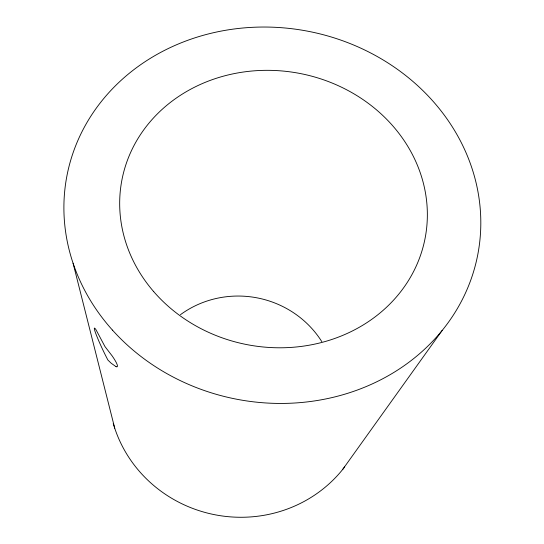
<?xml version="1.0" encoding="UTF-8"?>
<svg xmlns="http://www.w3.org/2000/svg" width="544" height="544" viewBox="0 0 544 544"><rect width="100%" height="100%" fill="white"/><g stroke="black" fill="none" stroke-linecap="round" stroke-linejoin="round"><path stroke-width="0.82" d="M342.543 469.628L442.122 330.5M73.086 263.242L114.73 428.196M180.465 314.67A96.567 92.725 10.7 0 1 321.824 341.659M344.617 466.983A130.744 125.603 10.7 0 1 215.784 514.923A130.744 125.603 10.7 0 1 113.24 423.375M116.049 366.663L111.207 363.249L107.916 360.067A22.698 1.693 64.8 0 1 98.43 340.109L96.594 335.655A22.243 1.659 64.8 0 1 96.07 329.861L104.985 346.603L112.132 355.878A22.27 3.42 50.3 0 1 116.049 366.67M153.694 291.611A154.374 138.142 10.7 0 0 416.99 264.343A154.374 138.142 10.7 0 0 249.866 71.223A154.374 138.142 10.7 0 0 153.694 291.611M112.465 330.106A209.168 187.408 10.7 0 0 468.132 286.906A209.168 187.408 10.7 0 0 236.45 28.696A209.168 187.408 10.7 0 0 112.465 330.106"/></g></svg>
